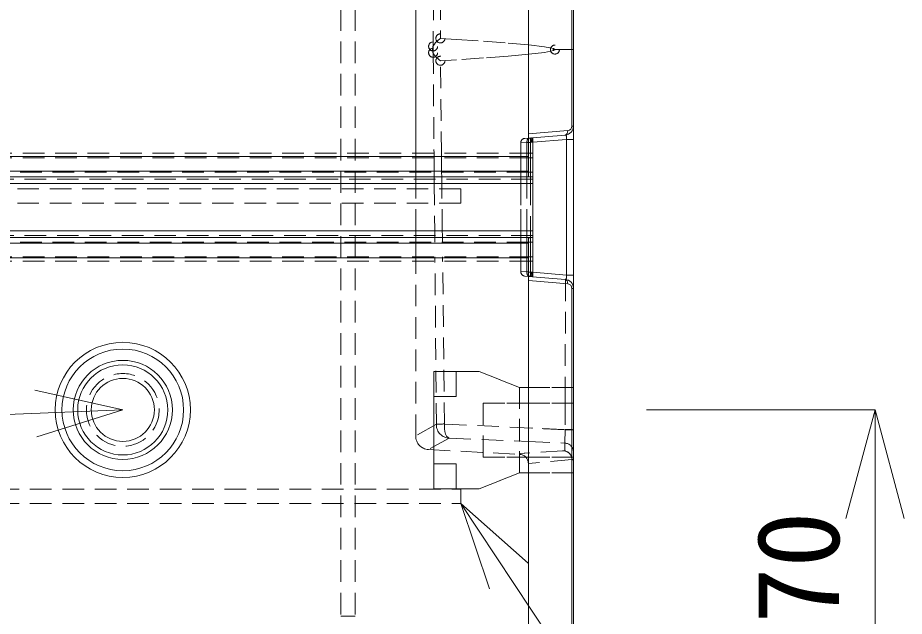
# Model space of a CAD drawing. Units: millimetres, scale not verified. Extents: x -757 to 891, y -713 to 439.
# Drawn here: x 57.3 to 254, y -60 to 72.9 of the extents above; entities that cross this region are included whole.
import ezdxf
from ezdxf.enums import TextEntityAlignment as Align

# ---------------------------------------------------------------- set-up
doc = ezdxf.new("R2010")
doc.units = ezdxf.units.MM
doc.header["$LTSCALE"] = 4
doc.header["$PDMODE"] = 32
doc.header["$PDSIZE"] = 2
doc.linetypes.add('DASHED1', pattern=[1.8, 1.2, -0.6])
doc.layers.add('0-0', color=7, linetype='DASHED1', lineweight=9)
doc.styles.add('ＭＳ ゴシック', font='')
doc.styles.get('ＭＳ ゴシック').set_extended_font_data('MS Gothic')

msp = doc.modelspace()

# ---------------------------------------------------------------- linework, layer by layer
at = {"layer": '0-0', "linetype": 'Continuous'}
for p, q in [((170.631, 42.079), (170.631, 205.415)), ((180.3, 48.85), (180.3, 205.384)), ((180.631, 205.384), (180.631, 48.85)), ((170.631, 47.127), (179.383, 47.853)), ((170.631, 47.127), (179.383, 47.853)), ((180.631, 48.85), (180.3, 48.85)), ((180.631, 48.85), (180.3, 48.85)), ((178.796, 46.856), (170.631, 46.179)), ((178.796, 46.856), (170.631, 46.179)), ((171.631, 46.262), (171.631, 38.579)), ((171.631, 38.579), (171.631, 46.262)), ((179.095, 45.897), (171.631, 45.278)), ((180.631, 45.897), (179.095, 45.897)), ((179.095, 15.761), (179.095, 45.897)), ((180.631, 45.897), (179.095, 45.897)), ((-509.369, 42.079), (170.631, 42.079)), ((170.631, 42.079), (170.631, 38.829)), ((170.631, 42.079), (170.631, 38.829)), ((-510.369, 37.579), (171.631, 37.579)), ((-509.369, 38.829), (170.631, 38.829)), ((170.631, 38.829), (170.631, 37.637)), ((170.631, 38.829), (170.631, 37.637)), ((171.631, 38.579), (171.631, 37.579)), ((171.631, 38.579), (171.631, 37.579)), ((171.631, 38.579), (171.631, 37.579)), ((171.631, 37.579), (171.631, 36.079)), ((171.631, 37.579), (171.631, 37.579)), ((171.631, 36.079), (-510.369, 36.079)), ((171.631, 25.579), (171.631, 36.079)), ((171.631, 25.579), (171.631, 36.079)), ((171.631, 25.579), (-510.369, 25.579)), ((171.631, 25.579), (171.631, 24.079)), ((-510.369, 24.079), (171.631, 24.079)), ((170.631, 24.021), (170.631, 22.829)), ((170.631, 24.021), (170.631, 22.829)), ((171.631, 24.079), (171.631, 23.079)), ((171.631, 24.079), (171.631, 24.079)), ((171.631, 24.079), (171.631, 23.079)), ((-509.369, 22.829), (170.631, 22.829)), ((170.631, 22.829), (170.631, 19.579)), ((170.631, 22.829), (170.631, 19.579)), ((171.631, 15.396), (171.631, 23.079)), ((-509.369, 19.579), (170.631, 19.579)), ((170.631, -73.757), (170.631, 19.579)), ((171.631, 16.38), (179.095, 15.761)), ((171.631, 16.38), (179.095, 15.761)), ((180.631, 15.761), (179.095, 15.761)), ((180.631, 15.761), (179.095, 15.761)), ((180.631, 12.809), (180.631, 15.761)), ((180.631, 12.809), (180.631, 15.761)), ((170.631, 15.479), (178.796, 14.802)), ((170.631, 15.479), (178.796, 14.802)), ((179.383, 13.805), (170.631, 14.531)), ((179.383, 13.805), (170.631, 14.531)), ((180.631, 12.809), (180.3, 12.809)), ((180.3, -73.725), (180.3, 12.809)), ((180.631, 12.809), (180.3, 12.809)), ((180.631, 12.809), (180.631, -73.725)), ((80.631, -14.171), (61.12, -9.774)), ((247.578, -14.171), (196.84, -14.171)), ((247.578, -14.171), (241.107, -38.319)), ((247.578, -14.171), (254.048, -38.319)), ((247.578, -84.171), (247.578, -14.171)), ((155.631, -34.971), (161.985, -53.935))]:
    msp.add_line(p, q, dxfattribs=at)
at = {"layer": '0-0'}
for p, q in [((129.031, 190.029), (129.031, -59.971)), ((132.231, 190.029), (132.231, -59.971)), ((145.631, 42.829), (145.631, 151.686)), ((145.631, 151.635), (145.631, 42.829)), ((150.216, 149.134), (149.503, 66.417)), ((152.023, 149.241), (151.11, 68.314)), ((149.77, 67.068), (149.582, 66.738)), ((150.009, 67.37), (149.77, 67.068)), ((150.287, 67.65), (150.009, 67.37)), ((150.594, 67.914), (150.287, 67.65)), ((150.918, 68.169), (150.594, 67.914)), ((151.11, 68.314), (150.918, 68.169)), ((151.11, 68.314), (154.687, 68.08)), ((154.687, 68.08), (160.671, 67.677)), ((160.671, 67.677), (166.138, 67.273)), ((166.138, 67.273), (170.765, 66.87)), ((149.416, 66.179), (149.393, 65.946)), ((149.393, 65.946), (149.393, 65.712)), ((149.393, 65.712), (149.416, 65.479)), ((149.463, 66.405), (149.416, 66.179)), ((149.416, 65.479), (149.463, 65.253)), ((149.5, 66.532), (149.463, 66.405)), ((149.463, 65.253), (149.5, 65.127)), ((149.582, 66.738), (149.5, 66.532)), ((149.5, 65.127), (149.582, 64.92)), ((149.503, 65.241), (149.696, 42.829)), ((170.765, 66.87), (174.224, 66.467)), ((174.224, 65.192), (170.765, 64.788)), ((174.224, 66.467), (176.19, 66.063)), ((176.19, 65.595), (174.224, 65.192)), ((176.08, 65.829), (179.007, 65.829)), ((176.19, 66.063), (176.517, 65.829)), ((176.517, 65.829), (176.19, 65.595)), ((176.517, 65.829), (180.631, 65.829)), ((176.517, 65.829), (180.631, 65.829)), ((149.582, 64.92), (149.77, 64.59)), ((149.77, 64.59), (150.009, 64.288)), ((150.009, 64.288), (150.287, 64.008)), ((150.287, 64.008), (150.594, 63.744)), ((150.594, 63.744), (150.918, 63.49)), ((150.918, 63.49), (151.11, 63.344)), ((154.687, 63.578), (151.11, 63.344)), ((151.341, 42.829), (151.11, 63.344)), ((151.341, 42.829), (151.11, 63.344)), ((160.671, 63.982), (154.687, 63.578)), ((166.138, 64.385), (160.671, 63.982)), ((170.765, 64.788), (166.138, 64.385)), ((170.631, 46.179), (169.852, 46.115)), ((170.631, 46.179), (169.852, 46.115)), ((170.631, 45.218), (171.631, 45.3)), ((171.631, 45.278), (171.083, 45.232)), ((171.631, 45.278), (171.083, 45.232)), ((168.932, 45.118), (170.323, 45.192)), ((168.932, 45.118), (170.323, 45.192)), ((168.932, 45.118), (168.932, 42.829)), ((170.323, 45.192), (170.631, 45.218)), ((170.631, 45.208), (170.323, 45.192)), ((170.323, 42.829), (170.323, 45.192)), ((171.083, 45.232), (170.631, 45.208)), ((171.083, 45.232), (171.083, 42.829)), ((-510.369, 42.829), (170.631, 42.829)), ((-510.369, 42.829), (170.631, 42.829)), ((-510.369, 41.829), (170.631, 41.829)), ((145.631, 41.829), (145.631, 42.829)), ((145.631, 38.579), (145.631, 41.829)), ((149.696, 42.829), (149.705, 41.829)), ((149.705, 41.829), (149.733, 38.579)), ((151.353, 41.829), (151.341, 42.829)), ((151.389, 38.579), (151.353, 41.829)), ((168.932, 42.829), (168.932, 41.829)), ((168.932, 41.829), (168.932, 38.579)), ((170.323, 41.829), (170.323, 42.829)), ((170.323, 38.579), (170.323, 41.829)), ((170.631, 42.829), (171.631, 42.829)), ((170.631, 42.829), (171.631, 42.829)), ((171.631, 42.829), (170.631, 42.829)), ((171.631, 42.829), (170.631, 42.829)), ((170.631, 41.829), (171.631, 41.829)), ((171.631, 41.829), (170.631, 41.829)), ((171.083, 42.829), (171.083, 41.829)), ((171.083, 41.829), (171.083, 38.579)), ((170.631, 38.579), (-510.369, 38.579)), ((170.631, 38.579), (-510.369, 38.579)), ((145.631, 37.579), (145.631, 38.579)), ((145.631, 37.079), (145.631, 37.579)), ((149.733, 38.579), (149.742, 37.579)), ((149.742, 37.579), (149.746, 37.079)), ((151.401, 37.579), (151.389, 38.579)), ((151.406, 37.079), (151.401, 37.579)), ((168.932, 38.579), (168.932, 37.579)), ((168.932, 37.579), (168.932, 37.079)), ((170.323, 37.579), (170.323, 38.579)), ((170.323, 37.079), (170.323, 37.579)), ((171.631, 38.579), (170.631, 38.579)), ((171.631, 38.579), (170.631, 38.579)), ((170.631, 38.579), (171.631, 38.579)), ((170.631, 38.579), (171.631, 38.579)), ((171.083, 38.579), (171.083, 37.579)), ((171.083, 37.579), (171.083, 37.079)), ((171.631, 37.079), (-510.369, 37.079)), ((171.631, 37.079), (-510.369, 37.079)), ((145.631, 36.079), (145.631, 37.079)), ((145.631, 25.579), (145.631, 36.079)), ((149.746, 37.079), (149.755, 36.079)), ((149.755, 36.079), (149.845, 25.579)), ((151.418, 36.079), (151.406, 37.079)), ((151.537, 25.579), (151.418, 36.079)), ((168.932, 37.079), (168.932, 36.079)), ((168.932, 36.079), (168.932, 25.579)), ((170.323, 36.079), (170.323, 37.079)), ((170.323, 25.579), (170.323, 36.079)), ((171.083, 37.079), (171.083, 36.079)), ((171.083, 36.079), (171.083, 25.579)), ((155.631, 34.896), (-494.369, 34.896)), ((145.631, 24.579), (145.631, 25.579)), ((149.845, 25.579), (149.853, 24.579)), ((151.548, 24.579), (151.537, 25.579)), ((168.932, 25.579), (168.932, 24.579)), ((170.323, 24.579), (170.323, 25.579)), ((171.083, 25.579), (171.083, 24.579)), ((171.631, 24.579), (-510.369, 24.579)), ((171.631, 24.579), (-510.369, 24.579)), ((145.631, 24.079), (145.631, 24.579)), ((145.631, 23.079), (145.631, 24.079)), ((149.853, 24.579), (149.858, 24.079)), ((149.858, 24.079), (149.866, 23.079)), ((151.554, 24.079), (151.548, 24.579)), ((151.565, 23.079), (151.554, 24.079)), ((168.932, 24.579), (168.932, 24.079)), ((168.932, 24.079), (168.932, 23.079)), ((170.323, 24.079), (170.323, 24.579)), ((170.323, 23.079), (170.323, 24.079)), ((171.083, 24.579), (171.083, 24.079)), ((171.083, 24.079), (171.083, 23.079)), ((170.631, 23.079), (-510.369, 23.079)), ((170.631, 23.079), (-510.369, 23.079)), ((145.631, 19.829), (145.631, 23.079)), ((168.932, 23.079), (168.932, 19.829)), ((170.323, 19.829), (170.323, 23.079)), ((171.631, 23.079), (170.631, 23.079)), ((171.631, 23.079), (170.631, 23.079)), ((170.631, 23.079), (171.631, 23.079)), ((170.631, 23.079), (171.631, 23.079)), ((171.083, 23.079), (171.083, 19.829)), ((-510.369, 19.829), (170.631, 19.829)), ((145.631, 18.829), (145.631, 19.829)), ((149.894, 19.829), (149.903, 18.829)), ((149.894, 19.829), (149.903, 18.829)), ((151.613, 18.829), (151.602, 19.829)), ((168.932, 19.829), (168.932, 18.829)), ((170.323, 18.829), (170.323, 19.829)), ((170.631, 19.829), (171.631, 19.829)), ((171.631, 19.829), (170.631, 19.829)), ((171.083, 19.829), (171.083, 18.829)), ((-510.369, 18.829), (170.631, 18.829)), ((145.631, -19.977), (145.631, 18.829)), ((145.631, -19.977), (145.631, 18.829)), ((150.214, -17.475), (149.903, 18.829)), ((150.214, -17.475), (149.903, 18.829)), ((152.025, -17.296), (151.613, 18.829)), ((168.932, 18.829), (168.932, 16.541)), ((170.323, 16.466), (170.323, 18.829)), ((170.631, 18.829), (171.631, 18.829)), ((170.631, 18.829), (171.631, 18.829)), ((171.631, 18.829), (170.631, 18.829)), ((171.631, 18.829), (170.631, 18.829)), ((171.083, 18.829), (171.083, 16.426)), ((168.932, 16.541), (170.323, 16.466)), ((168.932, 16.541), (170.323, 16.466)), ((170.323, 16.466), (170.631, 16.45)), ((170.631, 16.441), (170.323, 16.466)), ((170.631, 16.45), (171.083, 16.426)), ((171.631, 16.358), (170.631, 16.441)), ((171.083, 16.426), (171.631, 16.38)), ((171.083, 16.426), (171.631, 16.38)), ((169.85, 15.544), (170.631, 15.479)), ((169.85, 15.544), (170.631, 15.479)), ((178.873, 14.789), (178.807, -9.171)), ((149.631, -11.188), (149.631, -5.671)), ((154.631, -5.671), (149.631, -5.671)), ((154.631, -5.671), (149.631, -5.671)), ((149.631, -11.188), (149.631, -5.671)), ((149.631, -5.671), (149.631, -11.188)), ((149.631, -5.671), (149.631, -11.188)), ((149.631, -5.671), (154.631, -5.671)), ((149.631, -5.671), (154.631, -5.671)), ((159.654, -5.671), (154.631, -5.671)), ((159.722, -5.671), (154.631, -5.671)), ((154.631, -11.188), (154.631, -5.671)), ((154.631, -11.188), (154.631, -5.671)), ((154.631, -5.671), (154.631, -11.188)), ((159.722, -5.671), (159.654, -5.671)), ((168.631, -9.171), (159.722, -5.671)), ((168.631, -9.171), (159.722, -5.671)), ((159.722, -5.671), (168.631, -9.171)), ((159.722, -5.671), (168.631, -9.171)), ((170.631, -9.171), (168.631, -9.171)), ((170.631, -9.171), (168.631, -9.171)), ((168.631, -9.171), (168.631, -28.171)), ((168.631, -9.171), (168.631, -28.171)), ((180.631, -9.171), (170.631, -9.171)), ((180.631, -9.171), (170.631, -9.171)), ((178.807, -9.171), (178.797, -12.671)), ((149.631, -26.154), (149.631, -11.188)), ((149.631, -11.188), (154.631, -11.188)), ((149.631, -26.154), (149.631, -11.188)), ((149.631, -11.188), (154.631, -11.188)), ((154.631, -11.188), (149.631, -11.188)), ((149.631, -11.188), (149.631, -26.154)), ((170.631, -12.671), (160.631, -12.671)), ((160.631, -12.671), (160.631, -18.671)), ((160.631, -12.671), (160.631, -18.671)), ((180.631, -12.671), (170.631, -12.671)), ((178.797, -12.671), (178.781, -18.57)), ((150.213, -17.378), (145.631, -19.977)), ((150.213, -17.378), (150.214, -17.422)), ((150.213, -17.378), (150.214, -17.422)), ((152.025, -17.311), (152.025, -17.296)), ((178.494, -18.557), (152.037, -17.313)), ((160.631, -24.671), (160.631, -18.671)), ((160.631, -24.671), (160.631, -18.671)), ((178.781, -18.57), (170.631, -18.187)), ((178.781, -18.57), (178.494, -18.557)), ((178.781, -18.56), (178.735, -21.544)), ((153.086, -20.447), (148.471, -22.973)), ((153.086, -20.447), (170.631, -21.197)), ((153.086, -20.447), (170.631, -21.197)), ((170.631, -21.197), (178.735, -21.544)), ((170.631, -21.197), (178.735, -21.544)), ((178.735, -21.544), (178.735, -23.197)), ((148.471, -22.973), (168.737, -24.053)), ((148.471, -22.973), (168.737, -24.053)), ((178.172, -23.234), (168.737, -23.84)), ((160.631, -24.671), (170.631, -24.671)), ((168.737, -23.84), (168.737, -24.053)), ((170.631, -24.671), (180.631, -24.671)), ((180.3, -25.154), (170.631, -26.051)), ((180.631, -25.234), (180.3, -25.234)), ((180.631, -25.234), (180.3, -25.234)), ((149.631, -31.671), (149.631, -26.154)), ((154.631, -26.154), (149.631, -26.154)), ((149.631, -31.671), (149.631, -26.154)), ((154.631, -26.154), (149.631, -26.154)), ((149.631, -26.154), (149.631, -31.671)), ((149.631, -26.154), (154.631, -26.154)), ((149.631, -26.154), (154.631, -26.154)), ((149.631, -26.154), (149.631, -31.671)), ((154.631, -31.671), (154.631, -26.154)), ((154.631, -31.671), (154.631, -26.154)), ((154.631, -26.154), (154.631, -31.671)), ((154.631, -26.154), (154.631, -31.671)), ((168.631, -28.171), (159.722, -31.671)), ((168.631, -28.171), (159.722, -31.671)), ((168.631, -28.171), (170.631, -28.171)), ((168.631, -28.171), (170.631, -28.171)), ((170.631, -28.171), (180.631, -28.171)), ((170.631, -28.171), (180.631, -28.171)), ((-494.369, -31.771), (155.631, -31.771)), ((149.631, -31.671), (154.631, -31.671)), ((149.631, -31.671), (154.631, -31.671)), ((154.631, -31.671), (149.631, -31.671)), ((154.631, -31.671), (149.631, -31.671)), ((154.631, -31.671), (159.576, -31.671)), ((154.631, -31.671), (159.34, -31.671)), ((159.722, -31.671), (154.631, -31.671)), ((155.631, -31.771), (155.631, -34.971)), ((159.34, -31.671), (159.465, -31.671)), ((159.465, -31.671), (159.722, -31.671)), ((159.576, -31.671), (159.694, -31.671)), ((159.694, -31.671), (159.722, -31.671)), ((-494.369, -34.971), (155.631, -34.971)), ((129.031, -59.971), (132.231, -59.971))]:
    msp.add_line(p, q, dxfattribs=at)
for points in [[(151.11, 68.314), (150.918, 68.169), (150.594, 67.914), (150.287, 67.65), (150.009, 67.37), (149.77, 67.068), (149.582, 66.738), (149.5, 66.532), (149.463, 66.405), (149.416, 66.179), (149.393, 65.946), (149.393, 65.712), (149.416, 65.479), (149.463, 65.253), (149.5, 65.127), (149.582, 64.92), (149.77, 64.59), (150.009, 64.288), (150.287, 64.008), (150.594, 63.744), (150.918, 63.49), (151.11, 63.344)], [(151.11, 68.314), (154.687, 68.08), (160.671, 67.677), (166.138, 67.273), (170.765, 66.87), (174.224, 66.467), (176.19, 66.063), (176.517, 65.829), (176.19, 65.595), (174.224, 65.192), (170.765, 64.788), (166.138, 64.385), (160.671, 63.982), (154.687, 63.578), (151.11, 63.344)], [(149.503, 65.241), (149.696, 42.829), (149.705, 41.829), (149.733, 38.579), (149.742, 37.579), (149.746, 37.079), (149.755, 36.079), (149.845, 25.579), (149.853, 24.579), (149.858, 24.079), (149.866, 23.079)], [(170.323, 16.466), (170.323, 18.829), (170.323, 19.829), (170.323, 23.079), (170.323, 24.079), (170.323, 24.579), (170.323, 25.579), (170.323, 36.079), (170.323, 37.079), (170.323, 37.579), (170.323, 38.579), (170.323, 41.829), (170.323, 42.829), (170.323, 45.192), (170.631, 45.218), (171.631, 45.3)], [(168.932, 16.541), (168.932, 18.829), (168.932, 19.829), (168.932, 23.079), (168.932, 24.079), (168.932, 24.579), (168.932, 25.579), (168.932, 36.079), (168.932, 37.079), (168.932, 37.579), (168.932, 38.579), (168.932, 41.829), (168.932, 42.829), (168.932, 45.118)], [(171.083, 45.232), (170.631, 45.208), (170.323, 45.192)], [(171.083, 45.232), (171.083, 42.829), (171.083, 41.829), (171.083, 38.579), (171.083, 37.579), (171.083, 37.079), (171.083, 36.079), (171.083, 25.579), (171.083, 24.579), (171.083, 24.079), (171.083, 23.079), (171.083, 19.829), (171.083, 18.829), (171.083, 16.426)], [(145.631, 18.829), (145.631, 19.829), (145.631, 23.079), (145.631, 24.079), (145.631, 24.579), (145.631, 25.579), (145.631, 36.079), (145.631, 37.079), (145.631, 37.579), (145.631, 38.579), (145.631, 41.829), (145.631, 42.829)], [(151.565, 23.079), (151.554, 24.079), (151.548, 24.579), (151.537, 25.579), (151.418, 36.079), (151.406, 37.079), (151.401, 37.579), (151.389, 38.579), (151.353, 41.829), (151.341, 42.829)], [(155.631, 34.896), (155.631, 31.696), (-494.369, 31.696)], [(152.025, -17.311), (152.025, -17.296), (151.613, 18.829), (151.602, 19.829)], [(171.631, 16.358), (170.631, 16.441), (170.323, 16.466)], [(170.323, 16.466), (170.631, 16.45), (171.083, 16.426)], [(178.873, 14.812), (178.873, 14.789), (178.807, -9.171), (178.797, -12.671), (178.781, -18.57)], [(154.631, -5.671), (154.631, -11.188), (149.631, -11.188), (149.631, -26.154)], [(154.631, -5.671), (159.34, -5.671), (159.465, -5.671), (159.722, -5.671)], [(154.631, -5.671), (159.576, -5.671), (159.694, -5.671), (159.722, -5.671)], [(159.722, -31.671), (168.631, -28.171), (168.631, -9.171)], [(159.722, -31.671), (168.631, -28.171), (168.631, -9.171)], [(168.631, -9.171), (170.631, -9.171), (180.631, -9.171)], [(168.631, -9.171), (170.631, -9.171), (180.631, -9.171)], [(160.631, -12.671), (170.631, -12.671), (180.631, -12.671)], [(152.025, -17.311), (152.029, -17.702), (152.05, -18.362), (152.112, -18.98), (152.244, -19.53), (152.47, -19.985), (152.818, -20.319), (153.086, -20.447), (153.086, -20.447), (153.087, -20.447), (153.088, -20.448), (153.088, -20.448), (153.089, -20.448), (153.09, -20.448), (153.09, -20.448)], [(180.631, -24.671), (170.631, -24.671), (160.631, -24.671)], [(170.631, -23.718), (168.737, -23.84), (168.737, -24.053)], [(180.631, -28.171), (170.631, -28.171), (168.631, -28.171)], [(180.631, -28.171), (170.631, -28.171), (168.631, -28.171)], [(159.722, -31.671), (159.654, -31.671), (154.631, -31.671)]]:
    msp.add_lwpolyline(points, dxfattribs=at)
at = {"layer": '0-0', "linetype": 'Continuous'}
for points in [[(180.631, 48.85), (180.631, 45.897), (180.631, 15.761)], [(180.631, 48.85), (180.631, 45.897), (180.631, 15.761)], [(179.095, 15.761), (179.095, 45.897), (171.631, 45.278)], [(171.631, 38.579), (171.631, 37.579), (171.631, 36.079)], [(171.631, 25.579), (171.631, 24.079), (171.631, 24.079), (171.631, 23.079)], [(171.631, 24.079), (171.631, 23.079), (171.631, 15.396)], [(-64.392, -15.576), (45.661, -15.576), (80.631, -14.171), (61.536, -20.118)], [(214.462, -123.779), (155.631, -34.971), (170.615, -48.217)]]:
    msp.add_lwpolyline(points, dxfattribs=at)
for radius in [15, 13.5, 11, 10, 7]:
    msp.add_circle((80.631, -14.171), radius, dxfattribs=at)
at = {"layer": '0-0'}
msp.add_circle((80.631, -14.171), 8.074, dxfattribs=at)
at = {"layer": '0-0', "linetype": 'Continuous'}
for centre, radius, start, end in [((178.631, 48.85), 2, 274.74176, 360), ((178.631, 48.85), 2, 274.74176, 360), ((179.3, 48.85), 1, 274.74176, 0), ((179.3, 48.85), 1, 274.74176, 360), ((178.631, 12.809), 2, 360, 85.25787), ((178.631, 12.809), 2, 360, 85.25787), ((179.3, 12.809), 1, 0, 85.25787), ((179.3, 12.809), 1, 360, 85.25787)]:
    msp.add_arc(centre, radius, start, end, dxfattribs=at)
at = {"layer": '0-0'}
for centre, radius, start, end in [((169.932, 45.118), 1, 94.74176, 180.0034), ((169.932, 45.118), 1, 94.74176, 179.98134), ((169.932, 16.541), 1, 179.98817, 265.25787), ((169.932, 16.541), 1, 180.06102, 265.25787), ((153.214, -17.45), 3, 180.4912, 267.55187), ((153.214, -17.45), 3, 180.4912, 267.55187), ((148.631, -19.977), 3, 180, 266.94804), ((148.631, -19.977), 3, 180, 266.94804), ((178.3, -25.229), 2, 0, 93.67909), ((168.631, -26.051), 2, 0, 90)]:
    msp.add_arc(centre, radius, start, end, dxfattribs=at)
for centre, major_axis, ratio, start_param, end_param in [((150.141, 65.829), (0, -3), 0.219883, 4.476024, 4.9487539), ((150.141, 65.829), (0, -3), 0.219883, 4.476024, 4.9487539), ((150.159, 65.802), (0, -3), 0.222775, 4.5150137, 4.9097642), ((150.159, 65.802), (0, -3), 0.222775, 4.5150137, 4.9097642), ((150.159, 65.802), (0, -3), 0.222775, 4.5150137, 4.9097642), ((170.826, 45.192), (0.083, -0.997), 0.502106, 3.372822, 4.670764), ((170.826, 45.192), (0.083, -0.997), 0.502106, 3.1415927, 3.372822), ((170.826, 45.192), (0.083, -0.997), 0.502106, 2.9103633, 3.1415927), ((170.826, 45.192), (0.083, -0.997), 0.502106, 1.6124213, 2.9103633), ((171.315, 45.232), (-0.083, 0.997), 0.231233, 0, 1.5516182), ((171.315, 45.232), (-0.083, 0.997), 0.231233, 4.7315671, 6.2831853), ((170.826, 16.466), (-0.083, -0.997), 0.502106, 4.7540173, 6.0519692), ((170.826, 16.466), (-0.083, -0.997), 0.502106, 0.2312161, 1.529168), ((171.315, 16.426), (0.083, 0.997), 0.231233, 1.5899759, 3.1415927), ((171.315, 16.426), (0.083, 0.997), 0.231233, 3.1415927, 4.6932094), ((170.826, 16.466), (-0.083, -0.997), 0.502106, 6.0519692, 6.2831853), ((170.826, 16.466), (-0.083, -0.997), 0.502106, 6.2831853, 6.5144014), ((152.172, -17.378), (-2, -0.017), 0.041519, 4.7856297, 6.0799429), ((152.172, -17.378), (-2, -0.017), 0.041519, 0.2032424, 0.2046852), ((178.631, -18.565), (2, 0), 0.002614, 6.2831853, 7.7791714), ((178.631, -18.565), (2, 0), 0.002614, 4.7871993, 6.2831853), ((178.631, -23.524), (2, 0), 0.991544, 6.2831853, 7.8018808), ((179.628, -25.154), (0.997, 0.079), 0.071186, 5.4423736, 6.2728771), ((179.628, -25.154), (0.997, 0.079), 0.071186, 5.4466355, 6.2953696)]:
    msp.add_ellipse(centre, major_axis=major_axis, ratio=ratio, start_param=start_param, end_param=end_param, dxfattribs=at)
at = {"layer": '0-0', "linetype": 'Continuous'}
for centre, major_axis, ratio, start_param, end_param in [((178.714, 47.853), (0.083, -0.997), 0.667697, 6.2831853, 7.7986536), ((178.631, 45.839), (-0.225, -1.013), 0.429296, 1.7224851, 3.2741033), ((178.631, 45.839), (-0.225, -1.013), 0.429296, 1.7224851, 3.2741033), ((171.631, 37.637), (-1, 0), 0.058112, 6.2831853, 7.8539816), ((171.631, 37.637), (-1, 0), 0.058112, 6.2831853, 7.8539816), ((171.631, 24.021), (1, 0), 0.058112, 1.5707963, 3.1415927), ((171.631, 24.021), (1, 0), 0.058112, 1.5707963, 3.1415927), ((178.631, 15.819), (-0.225, 1.013), 0.429291, 3.0090735, 4.5606902), ((178.631, 15.819), (-0.225, 1.013), 0.429291, 3.0090735, 4.5606902), ((178.714, 13.805), (-0.083, -0.997), 0.667697, 1.6261288, 3.1415927)]:
    msp.add_ellipse(centre, major_axis=major_axis, ratio=ratio, start_param=start_param, end_param=end_param, dxfattribs=at)
at = {"layer": '0-0'}
for p in [(151.11, 68.314), (151.11, 68.314), (149.5, 66.532), (149.5, 66.532), (149.5, 65.127), (149.5, 65.127), (176.517, 65.829), (176.517, 65.829), (151.11, 63.344), (151.11, 63.344)]:
    msp.add_point(p, dxfattribs=at)

# ---------------------------------------------------------------- texts
at = {"layer": '0-0', "style": 'ＭＳ ゴシック'}
msp.add_text('70', height=18.33, rotation=90, dxfattribs=at).set_placement((245.078, -61.671), align=Align.BOTTOM_LEFT)

doc.saveas('drawing.dxf')
